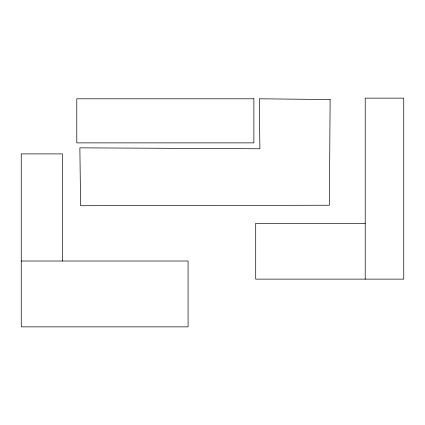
<?xml version="1.0" encoding="UTF-8"?>
<svg xmlns="http://www.w3.org/2000/svg" width="425" height="425" viewBox="0 0 425 425"><rect width="100%" height="100%" fill="white"/><g stroke="black" fill="none" stroke-linecap="round" stroke-linejoin="round"><path stroke-width="0.64" d="M365.213 223.343L255.707 223.343L255.707 279.129L403.75 279.129L403.75 98.143L365.213 98.143L365.213 279.129M21.25 261.019L188.073 261.019L188.073 326.857L21.25 326.857L21.25 153.898L62.374 153.898L62.374 261.019M330.129 99.535L329.396 205.232L80.585 205.721L79.873 147.842L259.887 148.777L259.34 98.797L330.129 99.535M253.884 98.797L76.792 98.797L76.792 142.88L253.884 142.88L253.884 98.797"/></g></svg>
